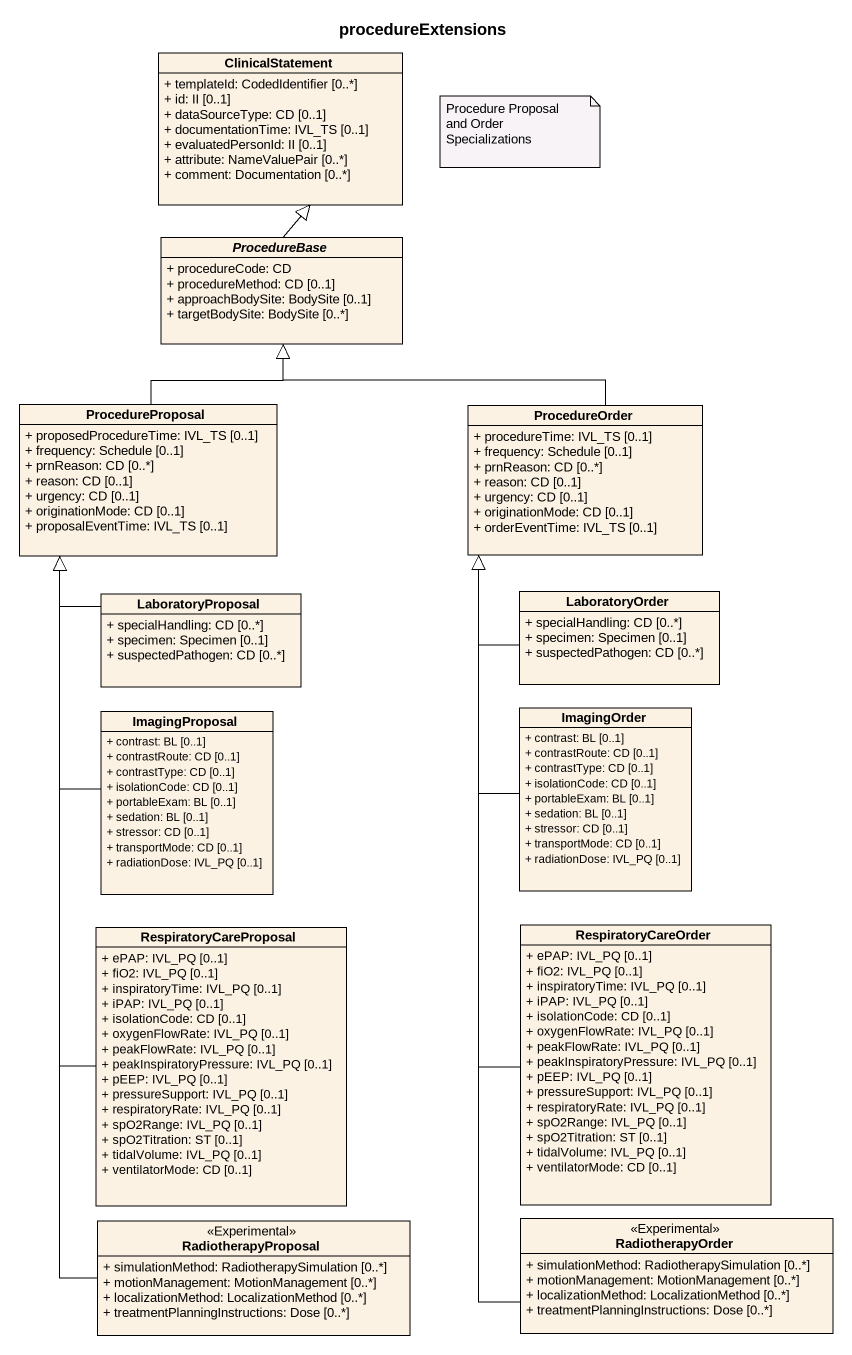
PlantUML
@startuml
title procedureExtensions
hide circle
hide empty members
skinparam classAttributeIconSize 0
class ClinicalStatement {
  + templateId: CodedIdentifier [0..*]
  + id: II [0..1]
  + dataSourceType: CD [0..1]
  + documentationTime: IVL_TS [0..1]
  + evaluatedPersonId: II [0..1]
  + attribute: NameValuePair [0..*]
  + comment: Documentation [0..*]
}
abstract class ProcedureBase #FCF2E3 {
  + procedureCode: CD
  + procedureMethod: CD [0..1]
  + approachBodySite: BodySite [0..1]
  + targetBodySite: BodySite [0..*]
}
class ProcedureProposal {
  + proposedProcedureTime: IVL_TS [0..1]
  + frequency: Schedule [0..1]
  + prnReason: CD [0..*]
  + reason: CD [0..1]
  + urgency: CD [0..1]
  + originationMode: CD [0..1]
  + proposalEventTime: IVL_TS [0..1]
}
class ProcedureOrder {
  + procedureTime: IVL_TS [0..1]
  + frequency: Schedule [0..1]
  + prnReason: CD [0..*]
  + reason: CD [0..1]
  + urgency: CD [0..1]
  + originationMode: CD [0..1]
  + orderEventTime: IVL_TS [0..1]
}
class LaboratoryProposal {
  + specialHandling: CD [0..*]
  + specimen: Specimen [0..1]
  + suspectedPathogen: CD [0..*]
}
class LaboratoryOrder {
  + specialHandling: CD [0..*]
  + specimen: Specimen [0..1]
  + suspectedPathogen: CD [0..*]
}
class ImagingProposal {
  + contrast: BL [0..1]
  + contrastRoute: CD [0..1]
  + contrastType: CD [0..1]
  + isolationCode: CD [0..1]
  + portableExam: BL [0..1]
  + sedation: BL [0..1]
  + stressor: CD [0..1]
  + transportMode: CD [0..1]
  + radiationDose: IVL_PQ [0..1]
}
class ImagingOrder {
  + contrast: BL [0..1]
  + contrastRoute: CD [0..1]
  + contrastType: CD [0..1]
  + isolationCode: CD [0..1]
  + portableExam: BL [0..1]
  + sedation: BL [0..1]
  + stressor: CD [0..1]
  + transportMode: CD [0..1]
  + radiationDose: IVL_PQ [0..1]
}
class RespiratoryCareProposal {
  + ePAP: IVL_PQ [0..1]
  + fiO2: IVL_PQ [0..1]
  + inspiratoryTime: IVL_PQ [0..1]
  + iPAP: IVL_PQ [0..1]
  + isolationCode: CD [0..1]
  + oxygenFlowRate: IVL_PQ [0..1]
  + peakFlowRate: IVL_PQ [0..1]
  + peakInspiratoryPressure: IVL_PQ [0..1]
  + pEEP: IVL_PQ [0..1]
  + pressureSupport: IVL_PQ [0..1]
  + respiratoryRate: IVL_PQ [0..1]
  + spO2Range: IVL_PQ [0..1]
  + spO2Titration: ST [0..1]
  + tidalVolume: IVL_PQ [0..1]
  + ventilatorMode: CD [0..1]
}
class RespiratoryCareOrder {
  + ePAP: IVL_PQ [0..1]
  + fiO2: IVL_PQ [0..1]
  + inspiratoryTime: IVL_PQ [0..1]
  + iPAP: IVL_PQ [0..1]
  + isolationCode: CD [0..1]
  + oxygenFlowRate: IVL_PQ [0..1]
  + peakFlowRate: IVL_PQ [0..1]
  + peakInspiratoryPressure: IVL_PQ [0..1]
  + pEEP: IVL_PQ [0..1]
  + pressureSupport: IVL_PQ [0..1]
  + respiratoryRate: IVL_PQ [0..1]
  + spO2Range: IVL_PQ [0..1]
  + spO2Titration: ST [0..1]
  + tidalVolume: IVL_PQ [0..1]
  + ventilatorMode: CD [0..1]
}
class RadiotherapyProposal <<Experimental>> {
  + simulationMethod: RadiotherapySimulation [0..*]
  + motionManagement: MotionManagement [0..*]
  + localizationMethod: LocalizationMethod [0..*]
  + treatmentPlanningInstructions: Dose [0..*]
}
class RadiotherapyOrder <<Experimental>> {
  + simulationMethod: RadiotherapySimulation [0..*]
  + motionManagement: MotionManagement [0..*]
  + localizationMethod: LocalizationMethod [0..*]
  + treatmentPlanningInstructions: Dose [0..*]
}
ProcedureBase -up-|> ClinicalStatement
ProcedureProposal -up-|> ProcedureBase
ProcedureOrder -up-|> ProcedureBase
LaboratoryProposal -up-|> ProcedureProposal
LaboratoryOrder -up-|> ProcedureOrder
ImagingProposal -up-|> ProcedureProposal
ImagingOrder -up-|> ProcedureOrder
RespiratoryCareProposal -up-|> ProcedureProposal
RespiratoryCareOrder -up-|> ProcedureOrder
RadiotherapyProposal -up-|> ProcedureProposal
RadiotherapyOrder -up-|> ProcedureOrder
note as N1
  Procedure Proposal and Order Specializations
end note
@enduml
